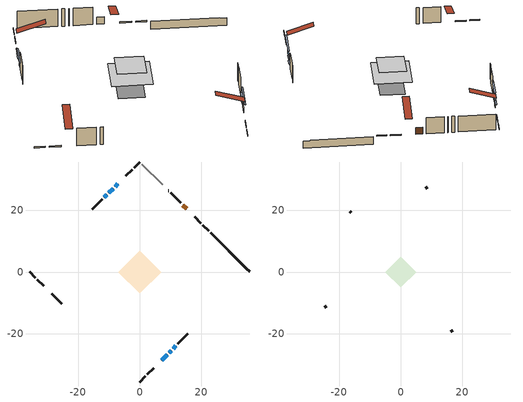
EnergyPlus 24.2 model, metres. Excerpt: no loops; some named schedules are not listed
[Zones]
conditioned space
 floor outside (Floor1 construction): -1.54,0 0,1.54 1.54,0 0,-1.54 z0.46
 floor adiabatic (AdiabaticFloorConstruction): -6.9,0 0,6.9 6.9,0 0,-6.9 z2.9
 floor foundation (Slab1 construction): -4.48,0 0,4.48 4.48,0 0,-4.48 z-1.85
 wall outside (RimJoist1 construction): 0,-35.66 1.8,-33.85 / -35.66,0 -33.85,-1.8 / 0,35.66 -1.8,33.85 / 22.29,13.37 20.48,15.17 z0.46:0.76
 wall outside (RimJoist2 construction): 2.46,-33.2 4.51,-31.15 / -33.2,-2.46 -31.15,-4.51 / -2.46,33.2 -4.51,31.15 / 19.83,15.83 17.78,17.88 z0.46:0.76
 wall outside (AdiabaticWallConstruction 1): 15.19,20.46 13.95,21.71 z0.46:2.49
 wall outside (AdiabaticWallConstruction): -7.09,28.56 -8.01,27.65 / -8.67,26.99 -10.01,25.64 z0.46:1.43; 7.09,-28.56 8.87,-26.78 z0.46:1.86; 9.53,-26.13 10.18,-25.48 z0.46:1.7; 10.83,-24.82 11.7,-23.96 z0.46:1.45; -10.67,24.99 -11.43,24.23 z0.46:0.87
 wall outside (Wall1 construction): 12.35,-23.3 15.59,-20.06 / -28.56,-7.09 -25.32,-10.34 / -12.08,23.57 -15.33,20.33 / 13.29,22.37 10.05,25.61 z0.46:5.34
 wall foundation (FoundationWall1 construction): 22.94,12.71,-1.85 22.94,12.71,0.46 34.39,1.27,0.46 34.39,1.27,0.22 35.66,0,0.22 35.66,0,-1.85
 wall othersidecoefficients (Wall2 construction): 9.39,26.27 9.28,26.37 z0.46:5.34
 wall adiabatic (Wall5 construction): 7.43,28.23 0.66,35 z0.46:5.34
 window (WindowConstruction): -7.09,28.56 -8.01,27.65 z0.46:1.43
 window (WindowConstruction 1): 7.09,-28.56 8.87,-26.78 z0.46:1.86
 window (WindowConstruction 2): -8.67,26.99 -10.01,25.64 z0.46:1.43
 window (WindowConstruction 3): 9.53,-26.13 10.18,-25.48 z0.46:1.7
 window (WindowConstruction 4): 10.83,-24.82 11.7,-23.96 z0.46:1.45
 window (WindowConstruction 5): -10.67,24.99 -11.43,24.23 z0.46:0.87
 door (Door): 15.19,20.47 13.95,21.71 z0.46:2.49
 ceiling adiabatic (AdiabaticFloorConstruction): 0,-6.9 6.9,0 0,6.9 -6.9,0 z2.9
attic - vented
 floor to conditioned space (Floor2 construction Reversed): -4.96,0 0,4.96 4.96,0 0,-4.96 z5.34
 wall outside (Wall4 construction): 16.25,-19.41 16.8,-18.86 / -24.66,-10.99 -24.12,-11.54 / -15.98,19.67 -16.53,19.13 / 8.63,27.03 8.08,27.57 z0.46:5.34
 roof outside (Roof1 construction): 6.44,-29.22,5.34 1.6,-24.39,7.62 0.33,-25.66,7.62 5.16,-30.49,5.34; -29.22,-6.44,5.34 -24.39,-1.6,7.62 -25.66,-0.33,7.62 -30.49,-5.16,5.34; -6.44,29.22,5.34 -1.6,24.39,7.62 -0.33,25.66,7.62 -5.16,30.49,5.34; 15.85,19.81,5.34 11.02,14.98,7.62 12.29,13.7,7.62 17.12,18.53,5.34
shading: -8.14,27.52 -6.97,28.69 -7.18,28.9 -8.35,27.73 z1.61; 10.6,-25.06 5.37,-30.29 5.58,-30.5 10.81,-25.27 z4.3; -10.14,25.52 -8.54,27.12 -8.75,27.33 -10.35,25.73 z1.61; 10.3,-25.35 9.4,-26.25 9.61,-26.47 10.51,-25.56 z1.88; 11.82,-23.83 10.71,-24.95 10.92,-25.16 12.03,-24.05 z1.63; -13.15,22.5 -8.94,26.71 -9.16,26.92 -13.36,22.72 z3.31
[Building]
Building 1: Terrain=Suburbs
[Site:Location]
Calgary Intl AP_AB: Latitude {deg}=51.11; Longitude {deg}=-114.02; Time Zone {hr}=-7; Elevation {m}=1084; Keep Site Location Information=Yes
[Site:GroundTemperature:Shallow]
0.326196, -1.55603, -1.70677, -0.813554, 2.7722, 6.34125, 9.43543, 11.3955, 11.562, 9.96783, 6.95256, 3.49299
[Site:WaterMainsTemperature]
Calculation Method=Schedule; Temperature Schedule=mains temperature schedule
[Material] Roughness=Rough; Thermal Absorptance=0.9
Name | Thickness {m} | Conductivity {W/m-K} | Density {kg/m3} | Specific Heat {J/kg-K} | Solar Absorptance | Visible Absorptance
asphalt or fiberglass shingles | 0.00635 | 0.162714 | 1121.4 | 1465.45 | 0.4 | 0.4
ceiling loosefill ins | 0.0846667 | 0.0480833 | 16.02 | 1046.75 | 0.7 | 0.7
ceiling stud and cavity | 0.1397 | 0.088943 | 65.682 | 1177.47 | 0.7 | 0.7
concrete 4.0 in. | 0.1016 | 1.803125 | 2242.8 | 837.4 | 0.7 | 0.7
concrete 8.0 in. | 0.2032 | 1.803125 | 2242.8 | 837.4 | 0.7 | 0.7
door material | 0.04445 | 0.053851 | 512.64 | 1214.23 | 0.7 | 0.7
exterior vertical ins | 0.00543075 | 0.029427 | 32.04 | 1214.23 | 0.7 | 0.7
floor covering | 0.0127 | 0.0433444 | 54.468 | 1339.84 | 0.6 | 0.6
floor rigid ins; rim joist rigid ins; wall rigid ins | 0.051816 | 0.029427 | 32.04 | 1214.23 | 0.7 | 0.7
floor rigid ins 1; wall rigid ins 2 | 0.512978 | 0.029427 | 32.04 | 1214.23 | 0.7 | 0.7
floor stud and cavity | 0.1397 | 0.0887249 | 92.3553 | 1139.71 | 0.7 | 0.7
floor stud and cavity 1 | 0.1397 | 1.75129 | 37.0049 | 1207.88 | 0.7 | 0.7
furniture material conditioned space 1 | 0.1524 | 0.115458 | 640.8 | 1214.23 | 0.6 | 0.6
gypsum board | 0.0127 | 0.160291 | 801 | 837.4 | 0.6 | 0.6
gypsum board 1 | 0.0127 | 0.160291 | 801 | 837.4 | 0.7 | 0.7
osb sheathing 0.5 in. | 0.0127 | 0.115458 | 512.64 | 1214.23 | 0.7 | 0.7
osb sheathing 0.5 in. 1 | 0.0127 | 0.115458 | 512.64 | 1214.23 | 0.4 | 0.4
osb sheathing 0.75 in. | 0.01905 | 0.115458 | 512.64 | 1214.23 | 0.7 | 0.7
osb sheathing 2.0 in. | 0.0508 | 0.115458 | 512.64 | 1214.23 | 0.7 | 0.7
rim joist stud and cavity | 0.0508 | 0.0744363 | 125.044 | 1163.47 | 0.6 | 0.6
rim joist stud and cavity 1 | 0.0508 | 0.0742447 | 125.044 | 1163.47 | 0.6 | 0.6
wall rigid ins 1 | 0.051816 | 0.029427 | 32.04 | 1214.23 | 0.4 | 0.4
wall stud and cavity | 0.1397 | 0.417588 | 139.0536 | 1170.24 | 0.7 | 0.7
wall stud and cavity 1 | 0.1397 | 0.102698 | 139.0536 | 1170.24 | 0.7 | 0.7
wall stud and cavity 2 | 0.0889 | 6.9971 | 50.32683 | 1063.81 | 0.6 | 0.6
wall stud and cavity 3 | 0.1397 | 0.280806 | 139.0536 | 1170.24 | 0.7 | 0.7
wall stud and cavity 4 | 0.0889 | 0.380278 | 52.3479 | 1209.89 | 0.7 | 0.7
wall stud and cavity 5 | 0.0889 | 0.391764 | 83.0341 | 1211.67 | 0.7 | 0.7
wood siding | 0.0254 | 0.102417 | 544.68 | 1172.36 | 0.4 | 0.4
wood siding 1 | 0.00254 | 0.102417 | 544.68 | 1172.36 | 0.4 | 0.4
wood siding 2; wood siding 3; wood siding 4 | 0.0254 | 0.102417 | 544.68 | 1172.36 | 0.7 | 0.7
[WindowMaterial:SimpleGlazingSystem]
Name | U-Factor {W/m2-K} | Solar Heat Gain Coefficient
WindowMaterial | 2.06509 | 0.52
WindowMaterial 1 | 1.85046 | 0.65
WindowMaterial 2 | 2.01796 | 0.55
WindowMaterial 3 | 2.07758 | 0.51
WindowMaterial 4 | 2.07133 | 0.51
WindowMaterial 5 | 2.24678 | 0.39
[Construction]
AdiabaticFloorConstruction: floor stud and cavity 1, floor rigid ins 1, osb sheathing 0.75 in., floor covering
AdiabaticWallConstruction: wood siding 3, wall rigid ins 2, wall stud and cavity 4, gypsum board
AdiabaticWallConstruction 1: wood siding 4, wall rigid ins 2, wall stud and cavity 4, gypsum board
Door: door material
Floor1 construction: floor stud and cavity, floor rigid ins, osb sheathing 0.75 in., floor covering
Floor2 construction Reversed: gypsum board, ceiling stud and cavity, ceiling loosefill ins
FoundationWall1 construction: concrete 8.0 in., gypsum board 1
furniture construction conditioned space 1: furniture material conditioned space 1
PartitionWallConstruction: gypsum board, wall stud and cavity 5, gypsum board
RimJoist1 construction: wood siding 2, rim joist rigid ins, osb sheathing 2.0 in., rim joist stud and cavity
RimJoist2 construction: wood siding 2, rim joist rigid ins, osb sheathing 2.0 in., rim joist stud and cavity 1
Roof1 construction: asphalt or fiberglass shingles
Slab1 construction: concrete 4.0 in.
Wall1 construction: wood siding, wall rigid ins, osb sheathing 0.5 in., wall stud and cavity, gypsum board
Wall2 construction: osb sheathing 0.5 in. 1, wall stud and cavity 1, gypsum board
Wall4 construction: wood siding 1, wall stud and cavity 2
Wall5 construction: wall rigid ins 1, osb sheathing 0.5 in., wall stud and cavity 3, gypsum board
WindowConstruction: WindowMaterial
WindowConstruction 1: WindowMaterial 1
WindowConstruction 2: WindowMaterial 2
WindowConstruction 3: WindowMaterial 3
WindowConstruction 4: WindowMaterial 4
WindowConstruction 5: WindowMaterial 5
[Zone] Multiplier=1; Part of Total Floor Area=Yes
Name | Volume {m3}
attic - vented | 18.2107
conditioned space | 344.5
[Space]
Name | Zone | Volume {m3}
attic - vented 1 | attic - vented | 18.2107
conditioned space 1 | conditioned space | 344.5
[ZoneInfiltration:EffectiveLeakageArea]
infil attic - vented 1: Zone or Space=attic - vented 1; Schedule=Always On Discrete; Effective Air Leakage Area {cm2}=1688.23; Stack Coefficient=0.000497548; Wind Coefficient=1.50708e-05
[ZoneMixing]
whole house fan mix: Zone or Space=attic - vented; Schedule=Always On Continuous; Design Flow Rate Calculation Method=Flow/Zone; Design Flow Rate {m3/s}=0; Source Zone or Space=conditioned space
[SurfaceProperty:ExposedFoundationPerimeter]
Slab1: Exposed Perimeter Calculation Method=TotalExposedPerimeter; Total Exposed Perimeter {m}=17.98
[SurfaceProperty:OtherSideCoefficients]
other non-freezing space: Combined Convective/Radiative Film Coefficient {W/m2-K}=8.35; Constant Temperature Coefficient=1; External Dry-Bulb Temperature Coefficient=0; Ground Temperature Coefficient=0; Wind Speed Coefficient=0; Zone Air Temperature Coefficient=0; Constant Temperature Schedule=other non-freezing space; Previous Other Side Temperature Coefficient=0
[InternalMass] Zone or ZoneList=conditioned space; Space or SpaceList=conditioned space 1
Name | Construction | Surface Area {m2}
furniture mass conditioned space 1 | furniture construction conditioned space 1 | 55.988
partition wall mass | PartitionWallConstruction | 139.97
[Lights]
interior lighting: Zone or ZoneList or Space or SpaceList=conditioned space 1; Schedule=interior lighting schedule; Design Level Calculation Method=LightingLevel; Lighting Level {W}=343.2; Return Air Fraction=0; Fraction Radiant=0.6; Fraction Visible=0.2; Fraction Replaceable=1
[People]
occupants: Zone or ZoneList or Space or SpaceList=conditioned space 1; Number of People Schedule=occupants schedule; Number of People Calculation Method=People; Number of People=3; Fraction Radiant=0.314171; Sensible Heat Fraction=0.56303; Activity Level Schedule=occupants activity schedule; Carbon Dioxide Generation Rate {m3/s-W}=0; Enable ASHRAE 55 Comfort Warnings=No; Mean Radiant Temperature Calculation Type=EnclosureAveraged
[ElectricEquipment] Zone or ZoneList or Space or SpaceList=conditioned space 1; Design Level Calculation Method=EquipmentLevel
Name | Schedule | Design Level {W} | Fraction Latent | Fraction Radiant | Fraction Lost
clothes dryer | clothes dryer schedule | 140.772 | 0.015 | 0.081 | 0.85
clothes washer | clothes washer schedule | 32.1985 | 0.03 | 0.162 | 0.7
cooking range | cooking range schedule | 208.969 | 0.08 | 0.432 | 0.2
dishwasher | dishwasher schedule | 66.8632 | 0.3 | 0.18 | 0.4
fridge | fridge schedule | 72.9452 | 0 | 0.6 | 0
mech vent bath fan 0 | mech vent bath fan 0 schedule | 50.2 | 0 | 0 | 1
mech vent house fan | mech vent house fan schedule | 0 | 0 | 0 | 1
mech vent house fan cfis | mech vent house fan cfis schedule | 0 | 0 | 0 | 0
misc plug loads | misc plug loads schedule | 494.7 | 0.045 | 0.513 | 0.1
whole house fan | Always On Discrete | 0 | 0 | 0 | 1
[OtherEquipment] Zone or ZoneList or Space or SpaceList=conditioned space 1; Design Level Calculation Method=EquipmentLevel
Name | Fuel Type | Schedule | Design Level {W} | Fraction Latent | Fraction Radiant | Fraction Lost
clothes dryer 1 | Electricity | clothes dryer schedule | 0 | 0.015 | 0.081 | 0.85
cooking range 1 | Electricity | cooking range schedule | 0 | 0.08 | 0.432 | 0.2
general water use latent | None | general water use schedule | 59.3978 | 1 | 0 | 0
general water use sensible | None | general water use schedule | -58.539 | 0 | 0.6 | 0
mech vent house fan latent load | None | Always On Discrete | 0 | 1 | 0 | 0
mech vent house fan sensible load | None | Always On Discrete | 0 | 0 | 0 | 0
water heater energy adjustment1 | NaturalGas | Always On Discrete | 0.01 | 0 | 0 | 1
[ZoneInfiltration:DesignFlowRate] Zone or ZoneList or Space or SpaceList=conditioned space 1; Schedule=Always On Discrete; Design Flow Rate Calculation Method=Flow/Zone; Design Flow Rate {m3/s}=0
infil flow; natural vent flow; whole house fan flow
[Foundation:Kiva]
Foundation Kiva 1: Initial Indoor Air Temperature {C}=18; Wall Height Above Grade {m}=0.459974; Wall Depth Below Slab {m}=0.2032; Custom Block Material Name 1=exterior vertical ins; Custom Block Depth 1 {m}=2.30999; Custom Block X Position 1 {m}=0.2159; Custom Block Z Position 1 {m}=0
[Foundation:Kiva:Settings]
Soil Conductivity {W/m-K}=0.849921; Soil Density {kg/m3}=1842.3; Soil Specific Heat {J/kg-K}=418.7; Ground Solar Absorptivity=0.9; Ground Thermal Absorptivity=0.9; Ground Surface Roughness {m}=0.03; Far-Field Width {m}=40; Deep-Ground Boundary Condition=ZeroFlux; Deep-Ground Depth {m}=40; Minimum Cell Dimension {m}=0.2; Maximum Cell Growth Coefficient=3; Simulation Timestep=Timestep
[Exterior:Lights]
exterior lighting: Schedule=exterior lighting schedule; Design Level {W}=75.6
[Schedule:Constant]
Name | Hourly Value
Always On Continuous; mech vent house fan schedule; mech vent house fan cfis schedule; Always On Discrete | 1
other non-freezing space; fridge schedule | 0
occupants activity schedule | 117.228
[Schedule:Day:Interval]
interior lighting schedule day: No, 01:00, 0.108182, 04:00, 0.0901515, 05:00, 0.0991667, 06:00, 0.162273, 07:00, 0.270455, 08:00, 0.342576, 10:00, 0.369621, 11:00, 0.351591, 12:00, 0.333561, 13:00, 0.324545, 14:00, 0.31553, 15:00, 0.333561, 16:00, 0.369621, 17:00, 0.450758, 18:00, 0.585985, 19:00, 0.775303, 20:00, 0.955606, 21:00, 0.991667, 22:00, 0.712197, 23:00, 0.360606, 24:00, 0.162273
interior lighting schedule default day: No, 24:00, 0
[Schedule:Week:Daily]
interior lighting schedule Week Rule - Jan1-Jan27: interior lighting schedule day, interior lighting schedule day, interior lighting schedule day, interior lighting schedule day, interior lighting schedule day, interior lighting schedule day, interior lighting schedule day, interior lighting schedule default day, interior lighting schedule default day, interior lighting schedule default day, interior lighting schedule default day, interior lighting schedule default day
interior lighting schedule Week Rule - Jan28-Feb3: interior lighting schedule day, interior lighting schedule day, interior lighting schedule day, interior lighting schedule day, interior lighting schedule day 1, interior lighting schedule day 1, interior lighting schedule day 1, interior lighting schedule default day, interior lighting schedule default day, interior lighting schedule default day, interior lighting schedule default day, interior lighting schedule default day
interior lighting schedule Week Rule - Feb4-Feb24: interior lighting schedule day 1, interior lighting schedule day 1, interior lighting schedule day 1, interior lighting schedule day 1, interior lighting schedule day 1, interior lighting schedule day 1, interior lighting schedule day 1, interior lighting schedule default day, interior lighting schedule default day, interior lighting schedule default day, interior lighting schedule default day, interior lighting schedule default day
interior lighting schedule Week Rule - Feb25-Mar3: interior lighting schedule day 1, interior lighting schedule day 1, interior lighting schedule day 1, interior lighting schedule day 1, interior lighting schedule day 2, interior lighting schedule day 2, interior lighting schedule day 2, interior lighting schedule default day, interior lighting schedule default day, interior lighting schedule default day, interior lighting schedule default day, interior lighting schedule default day
interior lighting schedule Week Rule - Mar4-Mar31: interior lighting schedule day 2, interior lighting schedule day 2, interior lighting schedule day 2, interior lighting schedule day 2, interior lighting schedule day 2, interior lighting schedule day 2, interior lighting schedule day 2, interior lighting schedule default day, interior lighting schedule default day, interior lighting schedule default day, interior lighting schedule default day, interior lighting schedule default day
interior lighting schedule Week Rule - Apr1-Apr28: interior lighting schedule day 3, interior lighting schedule day 3, interior lighting schedule day 3, interior lighting schedule day 3, interior lighting schedule day 3, interior lighting schedule day 3, interior lighting schedule day 3, interior lighting schedule default day, interior lighting schedule default day, interior lighting schedule default day, interior lighting schedule default day, interior lighting schedule default day
interior lighting schedule Week Rule - Apr29-May5: interior lighting schedule day 3, interior lighting schedule day 3, interior lighting schedule day 4, interior lighting schedule day 4, interior lighting schedule day 4, interior lighting schedule day 4, interior lighting schedule day 4, interior lighting schedule default day, interior lighting schedule default day, interior lighting schedule default day, interior lighting schedule default day, interior lighting schedule default day
interior lighting schedule Week Rule - May6-May26: interior lighting schedule day 4, interior lighting schedule day 4, interior lighting schedule day 4, interior lighting schedule day 4, interior lighting schedule day 4, interior lighting schedule day 4, interior lighting schedule day 4, interior lighting schedule default day, interior lighting schedule default day, interior lighting schedule default day, interior lighting schedule default day, interior lighting schedule default day
interior lighting schedule Week Rule - May27-Jun2: interior lighting schedule day 4, interior lighting schedule day 4, interior lighting schedule day 4, interior lighting schedule day 4, interior lighting schedule day 4, interior lighting schedule day 5, interior lighting schedule day 5, interior lighting schedule default day, interior lighting schedule default day, interior lighting schedule default day, interior lighting schedule default day, interior lighting schedule default day
interior lighting schedule Week Rule - Jun3-Jun30: interior lighting schedule day 5, interior lighting schedule day 5, interior lighting schedule day 5, interior lighting schedule day 5, interior lighting schedule day 5, interior lighting schedule day 5, interior lighting schedule day 5, interior lighting schedule default day, interior lighting schedule default day, interior lighting schedule default day, interior lighting schedule default day, interior lighting schedule default day
interior lighting schedule Week Rule - Jul1-Jul28: interior lighting schedule day 6, interior lighting schedule day 6, interior lighting schedule day 6, interior lighting schedule day 6, interior lighting schedule day 6, interior lighting schedule day 6, interior lighting schedule day 6, interior lighting schedule default day, interior lighting schedule default day, interior lighting schedule default day, interior lighting schedule default day, interior lighting schedule default day
interior lighting schedule Week Rule - Jul29-Aug4: interior lighting schedule day 6, interior lighting schedule day 6, interior lighting schedule day 6, interior lighting schedule day 7, interior lighting schedule day 7, interior lighting schedule day 7, interior lighting schedule day 7, interior lighting schedule default day, interior lighting schedule default day, interior lighting schedule default day, interior lighting schedule default day, interior lighting schedule default day
interior lighting schedule Week Rule - Aug5-Aug25: interior lighting schedule day 7, interior lighting schedule day 7, interior lighting schedule day 7, interior lighting schedule day 7, interior lighting schedule day 7, interior lighting schedule day 7, interior lighting schedule day 7, interior lighting schedule default day, interior lighting schedule default day, interior lighting schedule default day, interior lighting schedule default day, interior lighting schedule default day
interior lighting schedule Week Rule - Aug26-Sep1: interior lighting schedule day 7, interior lighting schedule day 7, interior lighting schedule day 7, interior lighting schedule day 7, interior lighting schedule day 7, interior lighting schedule day 7, interior lighting schedule day 8, interior lighting schedule default day, interior lighting schedule default day, interior lighting schedule default day, interior lighting schedule default day, interior lighting schedule default day
interior lighting schedule Week Rule - Sep2-Sep29: interior lighting schedule day 8, interior lighting schedule day 8, interior lighting schedule day 8, interior lighting schedule day 8, interior lighting schedule day 8, interior lighting schedule day 8, interior lighting schedule day 8, interior lighting schedule default day, interior lighting schedule default day, interior lighting schedule default day, interior lighting schedule default day, interior lighting schedule default day
interior lighting schedule Week Rule - Sep30-Oct6: interior lighting schedule day 8, interior lighting schedule day 9, interior lighting schedule day 9, interior lighting schedule day 9, interior lighting schedule day 9, interior lighting schedule day 9, interior lighting schedule day 9, interior lighting schedule default day, interior lighting schedule default day, interior lighting schedule default day, interior lighting schedule default day, interior lighting schedule default day
interior lighting schedule Week Rule - Oct7-Oct27: interior lighting schedule day 9, interior lighting schedule day 9, interior lighting schedule day 9, interior lighting schedule day 9, interior lighting schedule day 9, interior lighting schedule day 9, interior lighting schedule day 9, interior lighting schedule default day, interior lighting schedule default day, interior lighting schedule default day, interior lighting schedule default day, interior lighting schedule default day
interior lighting schedule Week Rule - Oct28-Nov3: interior lighting schedule day 9, interior lighting schedule day 9, interior lighting schedule day 9, interior lighting schedule day 9, interior lighting schedule day 10, interior lighting schedule day 10, interior lighting schedule day 10, interior lighting schedule default day, interior lighting schedule default day, interior lighting schedule default day, interior lighting schedule default day, interior lighting schedule default day
interior lighting schedule Week Rule - Nov4-Nov24: interior lighting schedule day 10, interior lighting schedule day 10, interior lighting schedule day 10, interior lighting schedule day 10, interior lighting schedule day 10, interior lighting schedule day 10, interior lighting schedule day 10, interior lighting schedule default day, interior lighting schedule default day, interior lighting schedule default day, interior lighting schedule default day, interior lighting schedule default day
interior lighting schedule Week Rule - Nov25-Dec1: interior lighting schedule day 10, interior lighting schedule day 10, interior lighting schedule day 10, interior lighting schedule day 10, interior lighting schedule day 10, interior lighting schedule day 10, interior lighting schedule day 11, interior lighting schedule default day, interior lighting schedule default day, interior lighting schedule default day, interior lighting schedule default day, interior lighting schedule default day
interior lighting schedule Week Rule - Dec2-Dec31: interior lighting schedule day 11, interior lighting schedule day 11, interior lighting schedule day 11, interior lighting schedule day 11, interior lighting schedule day 11, interior lighting schedule day 11, interior lighting schedule day 11, interior lighting schedule default day, interior lighting schedule default day, interior lighting schedule default day, interior lighting schedule default day, interior lighting schedule default day
occupants schedule Week Rule - Jan1-Dec31: occupants schedule day, occupants schedule day, occupants schedule day, occupants schedule day, occupants schedule day, occupants schedule day, occupants schedule day, occupants schedule default day, occupants schedule default day, occupants schedule default day, occupants schedule default day, occupants schedule default day
clothes dryer schedule Week Rule - Jan1-Dec31: clothes dryer schedule day, clothes dryer schedule day, clothes dryer schedule day, clothes dryer schedule day, clothes dryer schedule day, clothes dryer schedule day, clothes dryer schedule day, clothes dryer schedule default day, clothes dryer schedule default day, clothes dryer schedule default day, clothes dryer schedule default day, clothes dryer schedule default day
clothes washer schedule Week Rule - Jan1-Dec31: clothes washer schedule day, clothes washer schedule day, clothes washer schedule day, clothes washer schedule day, clothes washer schedule day, clothes washer schedule day, clothes washer schedule day, clothes washer schedule default day, clothes washer schedule default day, clothes washer schedule default day, clothes washer schedule default day, clothes washer schedule default day
cooking range schedule Week Rule - Jan1-Dec31: cooking range schedule day, cooking range schedule day, cooking range schedule day, cooking range schedule day, cooking range schedule day, cooking range schedule day, cooking range schedule day, cooking range schedule default day, cooking range schedule default day, cooking range schedule default day, cooking range schedule default day, cooking range schedule default day
dishwasher schedule Week Rule - Jan1-Dec31: dishwasher schedule day, dishwasher schedule day, dishwasher schedule day, dishwasher schedule day, dishwasher schedule day, dishwasher schedule day, dishwasher schedule day, dishwasher schedule default day, dishwasher schedule default day, dishwasher schedule default day, dishwasher schedule default day, dishwasher schedule default day
mech vent bath fan 0 schedule Week Rule - Jan1-Dec31: mech vent bath fan 0 schedule day, mech vent bath fan 0 schedule day, mech vent bath fan 0 schedule day, mech vent bath fan 0 schedule day, mech vent bath fan 0 schedule day, mech vent bath fan 0 schedule day, mech vent bath fan 0 schedule day, mech vent bath fan 0 schedule default day, mech vent bath fan 0 schedule default day, mech vent bath fan 0 schedule default day, mech vent bath fan 0 schedule default day, mech vent bath fan 0 schedule default day
misc plug loads schedule Week Rule - Jan1-Dec31: misc plug loads schedule day, misc plug loads schedule day, misc plug loads schedule day, misc plug loads schedule day, misc plug loads schedule day, misc plug loads schedule day, misc plug loads schedule day, misc plug loads schedule default day, misc plug loads schedule default day, misc plug loads schedule default day, misc plug loads schedule default day, misc plug loads schedule default day
general water use schedule Week Rule - Jan1-Dec31: general water use schedule day, general water use schedule day, general water use schedule day, general water use schedule day, general water use schedule day, general water use schedule day, general water use schedule day, general water use schedule default day, general water use schedule default day, general water use schedule default day, general water use schedule default day, general water use schedule default day
exterior lighting schedule Week Rule - Jan1-Jan27: exterior lighting schedule day, exterior lighting schedule day, exterior lighting schedule day, exterior lighting schedule day, exterior lighting schedule day, exterior lighting schedule day, exterior lighting schedule day, exterior lighting schedule default day, exterior lighting schedule default day, exterior lighting schedule default day, exterior lighting schedule default day, exterior lighting schedule default day
exterior lighting schedule Week Rule - Jan28-Feb3: exterior lighting schedule day, exterior lighting schedule day, exterior lighting schedule day, exterior lighting schedule day, exterior lighting schedule day 1, exterior lighting schedule day 1, exterior lighting schedule day 1, exterior lighting schedule default day, exterior lighting schedule default day, exterior lighting schedule default day, exterior lighting schedule default day, exterior lighting schedule default day
exterior lighting schedule Week Rule - Feb4-Feb24: exterior lighting schedule day 1, exterior lighting schedule day 1, exterior lighting schedule day 1, exterior lighting schedule day 1, exterior lighting schedule day 1, exterior lighting schedule day 1, exterior lighting schedule day 1, exterior lighting schedule default day, exterior lighting schedule default day, exterior lighting schedule default day, exterior lighting schedule default day, exterior lighting schedule default day
exterior lighting schedule Week Rule - Feb25-Mar3: exterior lighting schedule day 1, exterior lighting schedule day 1, exterior lighting schedule day 1, exterior lighting schedule day 1, exterior lighting schedule day 2, exterior lighting schedule day 2, exterior lighting schedule day 2, exterior lighting schedule default day, exterior lighting schedule default day, exterior lighting schedule default day, exterior lighting schedule default day, exterior lighting schedule default day
exterior lighting schedule Week Rule - Mar4-Mar31: exterior lighting schedule day 2, exterior lighting schedule day 2, exterior lighting schedule day 2, exterior lighting schedule day 2, exterior lighting schedule day 2, exterior lighting schedule day 2, exterior lighting schedule day 2, exterior lighting schedule default day, exterior lighting schedule default day, exterior lighting schedule default day, exterior lighting schedule default day, exterior lighting schedule default day
exterior lighting schedule Week Rule - Apr1-Apr28: exterior lighting schedule day 3, exterior lighting schedule day 3, exterior lighting schedule day 3, exterior lighting schedule day 3, exterior lighting schedule day 3, exterior lighting schedule day 3, exterior lighting schedule day 3, exterior lighting schedule default day, exterior lighting schedule default day, exterior lighting schedule default day, exterior lighting schedule default day, exterior lighting schedule default day
exterior lighting schedule Week Rule - Apr29-May5: exterior lighting schedule day 3, exterior lighting schedule day 3, exterior lighting schedule day 4, exterior lighting schedule day 4, exterior lighting schedule day 4, exterior lighting schedule day 4, exterior lighting schedule day 4, exterior lighting schedule default day, exterior lighting schedule default day, exterior lighting schedule default day, exterior lighting schedule default day, exterior lighting schedule default day
exterior lighting schedule Week Rule - May6-May26: exterior lighting schedule day 4, exterior lighting schedule day 4, exterior lighting schedule day 4, exterior lighting schedule day 4, exterior lighting schedule day 4, exterior lighting schedule day 4, exterior lighting schedule day 4, exterior lighting schedule default day, exterior lighting schedule default day, exterior lighting schedule default day, exterior lighting schedule default day, exterior lighting schedule default day
exterior lighting schedule Week Rule - May27-Jun2: exterior lighting schedule day 4, exterior lighting schedule day 4, exterior lighting schedule day 4, exterior lighting schedule day 4, exterior lighting schedule day 4, exterior lighting schedule day 5, exterior lighting schedule day 5, exterior lighting schedule default day, exterior lighting schedule default day, exterior lighting schedule default day, exterior lighting schedule default day, exterior lighting schedule default day
exterior lighting schedule Week Rule - Jun3-Jun30: exterior lighting schedule day 5, exterior lighting schedule day 5, exterior lighting schedule day 5, exterior lighting schedule day 5, exterior lighting schedule day 5, exterior lighting schedule day 5, exterior lighting schedule day 5, exterior lighting schedule default day, exterior lighting schedule default day, exterior lighting schedule default day, exterior lighting schedule default day, exterior lighting schedule default day
exterior lighting schedule Week Rule - Jul1-Jul28: exterior lighting schedule day 6, exterior lighting schedule day 6, exterior lighting schedule day 6, exterior lighting schedule day 6, exterior lighting schedule day 6, exterior lighting schedule day 6, exterior lighting schedule day 6, exterior lighting schedule default day, exterior lighting schedule default day, exterior lighting schedule default day, exterior lighting schedule default day, exterior lighting schedule default day
exterior lighting schedule Week Rule - Jul29-Aug4: exterior lighting schedule day 6, exterior lighting schedule day 6, exterior lighting schedule day 6, exterior lighting schedule day 7, exterior lighting schedule day 7, exterior lighting schedule day 7, exterior lighting schedule day 7, exterior lighting schedule default day, exterior lighting schedule default day, exterior lighting schedule default day, exterior lighting schedule default day, exterior lighting schedule default day
exterior lighting schedule Week Rule - Aug5-Aug25: exterior lighting schedule day 7, exterior lighting schedule day 7, exterior lighting schedule day 7, exterior lighting schedule day 7, exterior lighting schedule day 7, exterior lighting schedule day 7, exterior lighting schedule day 7, exterior lighting schedule default day, exterior lighting schedule default day, exterior lighting schedule default day, exterior lighting schedule default day, exterior lighting schedule default day
exterior lighting schedule Week Rule - Aug26-Sep1: exterior lighting schedule day 7, exterior lighting schedule day 7, exterior lighting schedule day 7, exterior lighting schedule day 7, exterior lighting schedule day 7, exterior lighting schedule day 7, exterior lighting schedule day 8, exterior lighting schedule default day, exterior lighting schedule default day, exterior lighting schedule default day, exterior lighting schedule default day, exterior lighting schedule default day
exterior lighting schedule Week Rule - Sep2-Sep29: exterior lighting schedule day 8, exterior lighting schedule day 8, exterior lighting schedule day 8, exterior lighting schedule day 8, exterior lighting schedule day 8, exterior lighting schedule day 8, exterior lighting schedule day 8, exterior lighting schedule default day, exterior lighting schedule default day, exterior lighting schedule default day, exterior lighting schedule default day, exterior lighting schedule default day
exterior lighting schedule Week Rule - Sep30-Oct6: exterior lighting schedule day 8, exterior lighting schedule day 9, exterior lighting schedule day 9, exterior lighting schedule day 9, exterior lighting schedule day 9, exterior lighting schedule day 9, exterior lighting schedule day 9, exterior lighting schedule default day, exterior lighting schedule default day, exterior lighting schedule default day, exterior lighting schedule default day, exterior lighting schedule default day
exterior lighting schedule Week Rule - Oct7-Oct27: exterior lighting schedule day 9, exterior lighting schedule day 9, exterior lighting schedule day 9, exterior lighting schedule day 9, exterior lighting schedule day 9, exterior lighting schedule day 9, exterior lighting schedule day 9, exterior lighting schedule default day, exterior lighting schedule default day, exterior lighting schedule default day, exterior lighting schedule default day, exterior lighting schedule default day
exterior lighting schedule Week Rule - Oct28-Nov3: exterior lighting schedule day 9, exterior lighting schedule day 9, exterior lighting schedule day 9, exterior lighting schedule day 9, exterior lighting schedule day 10, exterior lighting schedule day 10, exterior lighting schedule day 10, exterior lighting schedule default day, exterior lighting schedule default day, exterior lighting schedule default day, exterior lighting schedule default day, exterior lighting schedule default day
exterior lighting schedule Week Rule - Nov4-Nov24: exterior lighting schedule day 10, exterior lighting schedule day 10, exterior lighting schedule day 10, exterior lighting schedule day 10, exterior lighting schedule day 10, exterior lighting schedule day 10, exterior lighting schedule day 10, exterior lighting schedule default day, exterior lighting schedule default day, exterior lighting schedule default day, exterior lighting schedule default day, exterior lighting schedule default day
exterior lighting schedule Week Rule - Nov25-Dec1: exterior lighting schedule day 10, exterior lighting schedule day 10, exterior lighting schedule day 10, exterior lighting schedule day 10, exterior lighting schedule day 10, exterior lighting schedule day 10, exterior lighting schedule day 11, exterior lighting schedule default day, exterior lighting schedule default day, exterior lighting schedule default day, exterior lighting schedule default day, exterior lighting schedule default day
exterior lighting schedule Week Rule - Dec2-Dec31: exterior lighting schedule day 11, exterior lighting schedule day 11, exterior lighting schedule day 11, exterior lighting schedule day 11, exterior lighting schedule day 11, exterior lighting schedule day 11, exterior lighting schedule day 11, exterior lighting schedule default day, exterior lighting schedule default day, exterior lighting schedule default day, exterior lighting schedule default day, exterior lighting schedule default day
[Schedule:Year]
interior lighting schedule: interior lighting schedule Week Rule - Jan1-Jan27, 1, 1, 1, 27, interior lighting schedule Week Rule - Jan28-Feb3, 1, 28, 2, 3, interior lighting schedule Week Rule - Feb4-Feb24, 2, 4, 2, 24, interior lighting schedule Week Rule - Feb25-Mar3, 2, 25, 3, 3, interior lighting schedule Week Rule - Mar4-Mar31, 3, 4, 3, 31, interior lighting schedule Week Rule - Apr1-Apr28, 4, 1, 4, 28, interior lighting schedule Week Rule - Apr29-May5, 4, 29, 5, 5, interior lighting schedule Week Rule - May6-May26, 5, 6, 5, 26, interior lighting schedule Week Rule - May27-Jun2, 5, 27, 6, 2, interior lighting schedule Week Rule - Jun3-Jun30, 6, 3, 6, 30, interior lighting schedule Week Rule - Jul1-Jul28, 7, 1, 7, 28, interior lighting schedule Week Rule - Jul29-Aug4, 7, 29, 8, 4, interior lighting schedule Week Rule - Aug5-Aug25, 8, 5, 8, 25, interior lighting schedule Week Rule - Aug26-Sep1, 8, 26, 9, 1, interior lighting schedule Week Rule - Sep2-Sep29, 9, 2, 9, 29, interior lighting schedule Week Rule - Sep30-Oct6, 9, 30, 10, 6, interior lighting schedule Week Rule - Oct7-Oct27, 10, 7, 10, 27, interior lighting schedule Week Rule - Oct28-Nov3, 10, 28, 11, 3, interior lighting schedule Week Rule - Nov4-Nov24, 11, 4, 11, 24, interior lighting schedule Week Rule - Nov25-Dec1, 11, 25, 12, 1, interior lighting schedule Week Rule - Dec2-Dec31, 12, 2, 12, 31
occupants schedule: occupants schedule Week Rule - Jan1-Dec31, 1, 1, 12, 31
clothes dryer schedule: clothes dryer schedule Week Rule - Jan1-Dec31, 1, 1, 12, 31
clothes washer schedule: clothes washer schedule Week Rule - Jan1-Dec31, 1, 1, 12, 31
cooking range schedule: cooking range schedule Week Rule - Jan1-Dec31, 1, 1, 12, 31
dishwasher schedule: dishwasher schedule Week Rule - Jan1-Dec31, 1, 1, 12, 31
mech vent bath fan 0 schedule: mech vent bath fan 0 schedule Week Rule - Jan1-Dec31, 1, 1, 12, 31
misc plug loads schedule: misc plug loads schedule Week Rule - Jan1-Dec31, 1, 1, 12, 31
general water use schedule: general water use schedule Week Rule - Jan1-Dec31, 1, 1, 12, 31
exterior lighting schedule: exterior lighting schedule Week Rule - Jan1-Jan27, 1, 1, 1, 27, exterior lighting schedule Week Rule - Jan28-Feb3, 1, 28, 2, 3, exterior lighting schedule Week Rule - Feb4-Feb24, 2, 4, 2, 24, exterior lighting schedule Week Rule - Feb25-Mar3, 2, 25, 3, 3, exterior lighting schedule Week Rule - Mar4-Mar31, 3, 4, 3, 31, exterior lighting schedule Week Rule - Apr1-Apr28, 4, 1, 4, 28, exterior lighting schedule Week Rule - Apr29-May5, 4, 29, 5, 5, exterior lighting schedule Week Rule - May6-May26, 5, 6, 5, 26, exterior lighting schedule Week Rule - May27-Jun2, 5, 27, 6, 2, exterior lighting schedule Week Rule - Jun3-Jun30, 6, 3, 6, 30, exterior lighting schedule Week Rule - Jul1-Jul28, 7, 1, 7, 28, exterior lighting schedule Week Rule - Jul29-Aug4, 7, 29, 8, 4, exterior lighting schedule Week Rule - Aug5-Aug25, 8, 5, 8, 25, exterior lighting schedule Week Rule - Aug26-Sep1, 8, 26, 9, 1, exterior lighting schedule Week Rule - Sep2-Sep29, 9, 2, 9, 29, exterior lighting schedule Week Rule - Sep30-Oct6, 9, 30, 10, 6, exterior lighting schedule Week Rule - Oct7-Oct27, 10, 7, 10, 27, exterior lighting schedule Week Rule - Oct28-Nov3, 10, 28, 11, 3, exterior lighting schedule Week Rule - Nov4-Nov24, 11, 4, 11, 24, exterior lighting schedule Week Rule - Nov25-Dec1, 11, 25, 12, 1, exterior lighting schedule Week Rule - Dec2-Dec31, 12, 2, 12, 31
[Schedule:Compact]
mains temperature schedule: Through: 01/01, For: AllDays, Until: 24:00, 5.30611, Through: 01/02, For: AllDays, Until: 24:00, 5.24556, Through: 01/03, For: AllDays, Until: 24:00, 5.18611, Through: 01/04, For: AllDays, Until: 24:00, 5.12778, Through: 01/05, For: AllDays, Until: 24:00, 5.07, Through: 01/06, For: AllDays, Until: 24:00, 5.01278, Through: 01/07, For: AllDays, Until: 24:00, 4.95722, Through: 01/08, For: AllDays, Until: 24:00, 4.90222, Through: 01/09, For: AllDays, Until: 24:00, 4.84778, Through: 01/10, For: AllDays, Until: 24:00, 4.795, Through: 01/11, For: AllDays, Until: 24:00, 4.74278, Through: 01/12, For: AllDays, Until: 24:00, 4.69167, Through: 01/13, For: AllDays, Until: 24:00, 4.64111, Through: 01/14, For: AllDays, Until: 24:00, 4.59222, Through: 01/15, For: AllDays, Until: 24:00, 4.54389, Through: 01/16, For: AllDays, Until: 24:00, 4.49722, Through: 01/17, For: AllDays, Until: 24:00, 4.45111, Through: 01/18, For: AllDays, Until: 24:00, 4.40611, Through: 01/19, For: AllDays, Until: 24:00, 4.36222, Through: 01/20, For: AllDays, Until: 24:00, 4.32, Through: 01/21, For: AllDays, Until: 24:00, 4.27833, Through: 01/22, For: AllDays, Until: 24:00, 4.23778, Through: 01/23, For: AllDays, Until: 24:00, 4.19833, Through: 01/24, For: AllDays, Until: 24:00, 4.16056, Through: 01/25, For: AllDays, Until: 24:00, 4.12333, Through: 01/26, For: AllDays, Until: 24:00, 4.08778, Through: 01/27, For: AllDays, Until: 24:00, 4.05278, Through: 01/28, For: AllDays, Until: 24:00, 4.01944, Through: 01/29, For: AllDays, Until: 24:00, 3.98722, Through: 01/30, For: AllDays, Until: 24:00, 3.95611, Through: 01/31, For: AllDays, Until: 24:00, 3.92667, Through: 02/01, For: AllDays, Until: 24:00, 3.89778, Through: 02/02, For: AllDays, Until: 24:00, 3.87056, Through: 02/03, For: AllDays, Until: 24:00, 3.84444, Through: 02/04, For: AllDays, Until: 24:00, 3.82, Through: 02/05, For: AllDays, Until: 24:00, 3.79611, Through: 02/06, For: AllDays, Until: 24:00, 3.77389, Through: 02/07, For: AllDays, Until: 24:00, 3.75333, Through: 02/08, For: AllDays, Until: 24:00, 3.73333, Through: 02/09, For: AllDays, Until: 24:00, 3.715, Through: 02/10, For: AllDays, Until: 24:00, 3.69778, Through: 02/11, For: AllDays, Until: 24:00, 3.68222, Through: 02/12, For: AllDays, Until: 24:00, 3.66778, Through: 02/13, For: AllDays, Until: 24:00, 3.65444, Through: 02/14, For: AllDays, Until: 24:00, 3.64278, Through: 02/15, For: AllDays, Until: 24:00, 3.63222, Through: 02/16, For: AllDays, Until: 24:00, 3.62278, Through: 02/17, For: AllDays, Until: 24:00, 3.615, Through: 02/18, For: AllDays, Until: 24:00, 3.60833, Through: 02/19, For: AllDays, Until: 24:00, 3.60333, Through: 02/20, For: AllDays, Until: 24:00, 3.59944, Through: 02/21, For: AllDays, Until: 24:00, 3.59667, Through: 02/22, For: AllDays, Until: 24:00, 3.59556, Through: 02/23, For: AllDays, Until: 24:00, 3.59556, Through: 02/24, For: AllDays, Until: 24:00, 3.59722, Through: 02/25, For: AllDays, Until: 24:00, 3.6, Through: 02/26, For: AllDays, Until: 24:00, 3.60389, Through: 02/27, For: AllDays, Until: 24:00, 3.60944, Through: 02/28, For: AllDays, Until: 24:00, 3.61611, Through: 03/01, For: AllDays, Until: 24:00, 3.62444, Through: 03/02, For: AllDays, Until: 24:00, 3.63333, Through: 03/03, For: AllDays, Until: 24:00, 3.64444, Through: 03/04, For: AllDays, Until: 24:00, 3.65611, Through: 03/05, For: AllDays, Until: 24:00, 3.67, Through: 03/06, For: AllDays, Until: 24:00, 3.68444, Through: 03/07, For: AllDays, Until: 24:00, 3.70056, Through: 03/08, For: AllDays, Until: 24:00, 3.71778, Through: 03/09, For: AllDays, Until: 24:00, 3.73611, Through: 03/10, For: AllDays, Until: 24:00, 3.75611, Through: 03/11, For: AllDays, Until: 24:00, 3.77722, Through: 03/12, For: AllDays, Until: 24:00, 3.79944, Through: 03/13, For: AllDays, Until: 24:00, 3.82333, Through: 03/14, For: AllDays, Until: 24:00, 3.84833, Through: 03/15, For: AllDays, Until: 24:00, 3.87444, Through: 03/16, For: AllDays, Until: 24:00, 3.90222, Through: 03/17, For: AllDays, Until: 24:00, 3.93056, Through: 03/18, For: AllDays, Until: 24:00, 3.96056, Through: 03/19, For: AllDays, Until: 24:00, 3.99167, Through: 03/20, For: AllDays, Until: 24:00, 4.02444, Through: 03/21, For: AllDays, Until: 24:00, 4.05778, Through: 03/22, For: AllDays, Until: 24:00, 4.09278, Through: 03/23, For: AllDays, Until: 24:00, 4.12833, Through: 03/24, For: AllDays, Until: 24:00, 4.16556, Through: 03/25, For: AllDays, Until: 24:00, 4.20389, Through: 03/26, For: AllDays, Until: 24:00, 4.24333, Through: 03/27, For: AllDays, Until: 24:00, 4.28389, Through: 03/28, For: AllDays, Until: 24:00, 4.32611, Through: 03/29, For: AllDays, Until: 24:00, 4.36889, Through: 03/30, For: AllDays, Until: 24:00, 4.41278, Through: 03/31, For: AllDays, Until: 24:00, 4.45778, Through: 04/01, For: AllDays, Until: 24:00, 4.50389, Through: 04/02, For: AllDays, Until: 24:00, 4.55111, Through: 04/03, For: AllDays, Until: 24:00, 4.59944, Through: 04/04, For: AllDays, Until: 24:00, 4.64833, Through: 04/05, For: AllDays, Until: 24:00, 4.69889, Through: 04/06, For: AllDays, Until: 24:00, 4.75, Through: 04/07, For: AllDays, Until: 24:00, 4.80222, Through: 04/08, For: AllDays, Until: 24:00, 4.85556, Through: 04/09, For: AllDays, Until: 24:00, 4.91, Through: 04/10, For: AllDays, Until: 24:00, 4.965, Through: 04/11, For: AllDays, Until: 24:00, 5.02111, Through: 04/12, For: AllDays, Until: 24:00, 5.07833, Through: 04/13, For: AllDays, Until: 24:00, 5.13611, Through: 04/14, For: AllDays, Until: 24:00, 5.195, Through: 04/15, For: AllDays, Until: 24:00, 5.25444, Through: 04/16, For: AllDays, Until: 24:00, 5.315, Through: 04/17, For: AllDays, Until: 24:00, 5.37611, Through: 04/18, For: AllDays, Until: 24:00, 5.43833, Through: 04/19, For: AllDays, Until: 24:00, 5.50111, Through: 04/20, For: AllDays, Until: 24:00, 5.565, Through: 04/21, For: AllDays, Until: 24:00, 5.62944, Through: 04/22, For: AllDays, Until: 24:00, 5.69444, Through: 04/23, For: AllDays, Until: 24:00, 5.76, Through: 04/24, For: AllDays, Until: 24:00, 5.82667, Through: 04/25, For: AllDays, Until: 24:00, 5.89389, Through: 04/26, For: AllDays, Until: 24:00, 5.96167, Through: 04/27, For: AllDays, Until: 24:00, 6.03056, Through: 04/28, For: AllDays, Until: 24:00, 6.09944, Through: 04/29, For: AllDays, Until: 24:00, 6.16944, Through: 04/30, For: AllDays, Until: 24:00, 6.23944, Through: 05/01, For: AllDays, Until: 24:00, 6.31056, Through: 05/02, For: AllDays, Until: 24:00, 6.38167, Through: 05/03, For: AllDays, Until: 24:00, 6.45333, Through: 05/04, For: AllDays, Until: 24:00, 6.52611, Through: 05/05, For: AllDays, Until: 24:00, 6.59889, Through: 05/06, For: AllDays, Until: 24:00, 6.67167, Through: 05/07, For: AllDays, Until: 24:00, 6.74556, Through: 05/08, For: AllDays, Until: 24:00, 6.81944, Through: 05/09, For: AllDays, Until: 24:00, 6.89389, Through: 05/10, For: AllDays, Until: 24:00, 6.96889, Through: 05/11, For: AllDays, Until: 24:00, 7.04389, Through: 05/12, For: AllDays, Until: 24:00, 7.11944, Through: 05/13, For: AllDays, Until: 24:00, 7.195, Through: 05/14, For: AllDays, Until: 24:00, 7.27111, Through: 05/15, For: AllDays, Until: 24:00, 7.34722, Through: 05/16, For: AllDays, Until: 24:00, 7.42389, Through: 05/17, For: AllDays, Until: 24:00, 7.50056, Through: 05/18, For: AllDays, Until: 24:00, 7.57722, Through: 05/19, For: AllDays, Until: 24:00, 7.65444, Through: 05/20, For: AllDays, Until: 24:00, 7.73167, Through: 05/21, For: AllDays, Until: 24:00, 7.80889, Through: 05/22, For: AllDays, Until: 24:00, 7.88611, Through: 05/23, For: AllDays, Until: 24:00, 7.96333, Through: 05/24, For: AllDays, Until: 24:00, 8.04111, Through: 05/25, For: AllDays, Until: 24:00, 8.11833, Through: 05/26, For: AllDays, Until: 24:00, 8.19611, Through: 05/27, For: AllDays, Until: 24:00, 8.27333, Through: 05/28, For: AllDays, Until: 24:00, 8.35056, Through: 05/29, For: AllDays, Until: 24:00, 8.42778, Through: 05/30, For: AllDays, Until: 24:00, 8.505, Through: 05/31, For: AllDays, Until: 24:00, 8.58222, Through: 06/01, For: AllDays, Until: 24:00, 8.65889, Through: 06/02, For: AllDays, Until: 24:00, 8.73556, Through: 06/03, For: AllDays, Until: 24:00, 8.81222, Through: 06/04, For: AllDays, Until: 24:00, 8.88889, Through: 06/05, For: AllDays, Until: 24:00, 8.965, Through: 06/06, For: AllDays, Until: 24:00, 9.04056, Through: 06/07, For: AllDays, Until: 24:00, 9.11611, Through: 06/08, For: AllDays, Until: 24:00, 9.19167, Through: 06/09, For: AllDays, Until: 24:00, 9.26667, Through: 06/10, For: AllDays, Until: 24:00, 9.34111, Through: 06/11, For: AllDays, Until: 24:00, 9.41556, Through: 06/12, For: AllDays, Until: 24:00, 9.48889, Through: 06/13, For: AllDays, Until: 24:00, 9.56278, Through: 06/14, For: AllDays, Until: 24:00, 9.63556, Through: 06/15, For: AllDays, Until: 24:00, 9.70833, Through: 06/16, For: AllDays, Until: 24:00, 9.78, Through: 06/17, For: AllDays, Until: 24:00, 9.85167, Through: 06/18, For: AllDays, Until: 24:00, 9.92278, Through: 06/19, For: AllDays, Until: 24:00, 9.99333, Through: 06/20, For: AllDays, Until: 24:00, 10.0633, Through: 06/21, For: AllDays, Until: 24:00, 10.1328, Through: 06/22, For: AllDays, Until: 24:00, 10.2011, Through: 06/23, For: AllDays, Until: 24:00, 10.2694, Through: 06/24, For: AllDays, Until: 24:00, 10.3367, Through: 06/25, For: AllDays, Until: 24:00, 10.4039, Through: 06/26, For: AllDays, Until: 24:00, 10.47, Through: 06/27, For: AllDays, Until: 24:00, 10.5356, Through: 06/28, For: AllDays, Until: 24:00, 10.6, Through: 06/29, For: AllDays, Until: 24:00, 10.6639, Through: 06/30, For: AllDays, Until: 24:00, 10.7272, Through: 07/01, For: AllDays, Until: 24:00, 10.7894, Through: 07/02, For: AllDays, Until: 24:00, 10.8511, Through: 07/03, For: AllDays, Until: 24:00, 10.9122, Through: 07/04, For: AllDays, Until: 24:00, 10.9722, Through: 07/05, For: AllDays, Until: 24:00, 11.0311, Through: 07/06, For: AllDays, Until: 24:00, 11.0894, Through: 07/07, For: AllDays, Until: 24:00, 11.1467, Through: 07/08, For: AllDays, Until: 24:00, 11.2033, Through: 07/09, For: AllDays, Until: 24:00, 11.2589, Through: 07/10, For: AllDays, Until: 24:00, 11.3133, Through: 07/11, For: AllDays, Until: 24:00, 11.3672, Through: 07/12, For: AllDays, Until: 24:00, 11.42, Through: 07/13, For: AllDays, Until: 24:00, 11.4717, Through: 07/14, For: AllDays, Until: 24:00, 11.5222, Through: 07/15, For: AllDays, Until: 24:00, 11.5717, Through: 07/16, For: AllDays, Until: 24:00, 11.6206, Through: 07/17, For: AllDays, Until: 24:00, 11.6683, Through: 07/18, For: AllDays, Until: 24:00, 11.715, Through: 07/19, For: AllDays, Until: 24:00, 11.76, Through: 07/20, For: AllDays, Until: 24:00, 11.8044, Through: 07/21, For: AllDays, Until: 24:00, 11.8478, Through: 07/22, For: AllDays, Until: 24:00, 11.89, Through: 07/23, For: AllDays, Until: 24:00, 11.9311, Through: 07/24, For: AllDays, Until: 24:00, 11.9711, Through: 07/25, For: AllDays, Until: 24:00, 12.01, Through: 07/26, For: AllDays, Until: 24:00, 12.0478, Through: 07/27, For: AllDays, Until: 24:00, 12.0839, Through: 07/28, For: AllDays, Until: 24:00, 12.1194, Through: 07/29, For: AllDays, Until: 24:00, 12.1533, Through: 07/30, For: AllDays, Until: 24:00, 12.1861, Through: 07/31, For: AllDays, Until: 24:00, 12.2178, Through: 08/01, For: AllDays, Until: 24:00, 12.2483, Through: 08/02, For: AllDays, Until: 24:00, 12.2778, Through: 08/03, For: AllDays, Until: 24:00, 12.3056, Through: 08/04, For: AllDays, Until: 24:00, 12.3322, Through: 08/05, For: AllDays, Until: 24:00, 12.3578, Through: 08/06, For: AllDays, Until: 24:00, 12.3822, Through: 08/07, For: AllDays, Until: 24:00, 12.405, Through: 08/08, For: AllDays, Until: 24:00, 12.4267, Through: 08/09, For: AllDays, Until: 24:00, 12.4472, Through: 08/10, For: AllDays, Until: 24:00, 12.4661, Through: 08/11, For: AllDays, Until: 24:00, 12.4839, Through: 08/12, For: AllDays, Until: 24:00, 12.5006, Through: 08/13, For: AllDays, Until: 24:00, 12.5156, Through: 08/14, For: AllDays, Until: 24:00, 12.5294, Through: 08/15, For: AllDays, Until: 24:00, 12.5422, Through: 08/16, For: AllDays, Until: 24:00, 12.5533, Through: 08/17, For: AllDays, Until: 24:00, 12.5633, Through: 08/18, For: AllDays, Until: 24:00, 12.5722, Through: 08/19, For: AllDays, Until: 24:00, 12.5794, Through: 08/20, For: AllDays, Until: 24:00, 12.585, Through: 08/21, For: AllDays, Until: 24:00, 12.59, Through: 08/22, For: AllDays, Until: 24:00, 12.5933, Through: 08/23, For: AllDays, Until: 24:00, 12.595, Through: 08/24, For: AllDays, Until: 24:00, 12.5961, Through: 08/25, For: AllDays, Until: 24:00, 12.595, Through: 08/26, For: AllDays, Until: 24:00, 12.5933, Through: 08/27, For: AllDays, Until: 24:00, 12.59, Through: 08/28, For: AllDays, Until: 24:00, 12.585, Through: 08/29, For: AllDays, Until: 24:00, 12.5789, Through: 08/30, For: AllDays, Until: 24:00, 12.5717, Through: 08/31, For: AllDays, Until: 24:00, 12.5633, Through: 09/01, For: AllDays, Until: 24:00, 12.5533, Through: 09/02, For: AllDays, Until: 24:00, 12.5417, Through: 09/03, For: AllDays, Until: 24:00, 12.5289, Through: 09/04, For: AllDays, Until: 24:00, 12.515, Through: 09/05, For: AllDays, Until: 24:00, 12.5, Through: 09/06, For: AllDays, Until: 24:00, 12.4833, Through: 09/07, For: AllDays, Until: 24:00, 12.4656, Through: 09/08, For: AllDays, Until: 24:00, 12.4467, Through: 09/09, For: AllDays, Until: 24:00, 12.4261, Through: 09/10, For: AllDays, Until: 24:00, 12.4044, Through: 09/11, For: AllDays, Until: 24:00, 12.3811, Through: 09/12, For: AllDays, Until: 24:00, 12.3572, Through: 09/13, For: AllDays, Until: 24:00, 12.3317, Through: 09/14, For: AllDays, Until: 24:00, 12.3044, Through: 09/15, For: AllDays, Until: 24:00, 12.2767, Through: 09/16, For: AllDays, Until: 24:00, 12.2472, Through: 09/17, For: AllDays, Until: 24:00, 12.2167, Through: 09/18, For: AllDays, Until: 24:00, 12.185, Through: 09/19, For: AllDays, Until: 24:00, 12.1522, Through: 09/20, For: AllDays, Until: 24:00, 12.1183, Through: 09/21, For: AllDays, Until: 24:00, 12.0828, Through: 09/22, For: AllDays, Until: 24:00, 12.0461, Through: 09/23, For: AllDays, Until: 24:00, 12.0089, Through: 09/24, For: AllDays, Until: 24:00, 11.97, Through: 09/25, For: AllDays, Until: 24:00, 11.93, Through: 09/26, For: AllDays, Until: 24:00, 11.8889, Through: 09/27, For: AllDays, Until: 24:00, 11.8467, Through: 09/28, For: AllDays, Until: 24:00, 11.8033, Through: 09/29, For: AllDays, Until: 24:00, 11.7589, Through: 09/30, For: AllDays, Until: 24:00, 11.7133, Through: 10/01, For: AllDays, Until: 24:00, 11.6667, Through: 10/02, For: AllDays, Until: 24:00, 11.6189, Through: 10/03, For: AllDays, Until: 24:00, 11.5706, Through: 10/04, For: AllDays, Until: 24:00, 11.5206, Through: 10/05, For: AllDays, Until: 24:00, 11.47, Through: 10/06, For: AllDays, Until: 24:00, 11.4183, Through: 10/07, For: AllDays, Until: 24:00, 11.3656, Through: 10/08, For: AllDays, Until: 24:00, 11.3117, Through: 10/09, For: AllDays, Until: 24:00, 11.2572, Through: 10/10, For: AllDays, Until: 24:00, 11.2017, Through: 10/11, For: AllDays, Until: 24:00, 11.145, Through: 10/12, For: AllDays, Until: 24:00, 11.0878, Through: 10/13, For: AllDays, Until: 24:00, 11.0294, Through: 10/14, For: AllDays, Until: 24:00, 10.97, Through: 10/15, For: AllDays, Until: 24:00, 10.91, Through: 10/16, For: AllDays, Until: 24:00, 10.8494, Through: 10/17, For: AllDays, Until: 24:00, 10.7878, Through: 10/18, For: AllDays, Until: 24:00, 10.725, Through: 10/19, For: AllDays, Until: 24:00, 10.6617, Through: 10/20, For: AllDays, Until: 24:00, 10.5978, Through: 10/21, For: AllDays, Until: 24:00, 10.5333, Through: 10/22, For: AllDays, Until: 24:00, 10.4678, Through: 10/23, For: AllDays, Until: 24:00, 10.4017, Through: 10/24, For: AllDays, Until: 24:00, 10.3344, Through: 10/25, For: AllDays, Until: 24:00, 10.2672, Through: 10/26, For: AllDays, Until: 24:00, 10.1989, Through: 10/27, For: AllDays, Until: 24:00, 10.1306, Through: 10/28, For: AllDays, Until: 24:00, 10.0611, Through: 10/29, For: AllDays, Until: 24:00, 9.99111, Through: 10/30, For: AllDays, Until: 24:00, 9.92056, Through: 10/31, For: AllDays, Until: 24:00, 9.84944, Through: 11/01, For: AllDays, Until: 24:00, 9.77778, Through: 11/02, For: AllDays, Until: 24:00, 9.70556, Through: 11/03, For: AllDays, Until: 24:00, 9.63333, Through: 11/04, For: AllDays, Until: 24:00, 9.56, Through: 11/05, For: AllDays, Until: 24:00, 9.48667, Through: 11/06, For: AllDays, Until: 24:00, 9.41278, Through: 11/07, For: AllDays, Until: 24:00, 9.33889, Through: 11/08, For: AllDays, Until: 24:00, 9.26389, Through: 11/09, For: AllDays, Until: 24:00, 9.18889, Through: 11/10, For: AllDays, Until: 24:00, 9.11389, Through: 11/11, For: AllDays, Until: 24:00, 9.03833, Through: 11/12, For: AllDays, Until: 24:00, 8.96222, Through: 11/13, For: AllDays, Until: 24:00, 8.88611, Through: 11/14, For: AllDays, Until: 24:00, 8.81, Through: 11/15, For: AllDays, Until: 24:00, 8.73333, Through: 11/16, For: AllDays, Until: 24:00, 8.65667, Through: 11/17, For: AllDays, Until: 24:00, 8.57944, Through: 11/18, For: AllDays, Until: 24:00, 8.50278, Through: 11/19, For: AllDays, Until: 24:00, 8.42556, Through: 11/20, For: AllDays, Until: 24:00, 8.34833, Through: 11/21, For: AllDays, Until: 24:00, 8.27056, Through: 11/22, For: AllDays, Until: 24:00, 8.19333, Through: 11/23, For: AllDays, Until: 24:00, 8.11611, Through: 11/24, For: AllDays, Until: 24:00, 8.03833, Through: 11/25, For: AllDays, Until: 24:00, 7.96111, Through: 11/26, For: AllDays, Until: 24:00, 7.88389, Through: 11/27, For: AllDays, Until: 24:00, 7.80611, Through: 11/28, For: AllDays, Until: 24:00, 7.72889, Through: 11/29, For: AllDays, Until: 24:00, 7.65222, Through: 11/30, For: AllDays, Until: 24:00, 7.575, Through: 12/01, For: AllDays, Until: 24:00, 7.49833, Through: 12/02, For: AllDays, Until: 24:00, 7.42167, Through: 12/03, For: AllDays, Until: 24:00, 7.345, Through: 12/04, For: AllDays, Until: 24:00, 7.26889, Through: 12/05, For: AllDays, Until: 24:00, 7.19278, Through: 12/06, For: AllDays, Until: 24:00, 7.11722, Through: 12/07, For: AllDays, Until: 24:00, 7.04167, Through: 12/08, For: AllDays, Until: 24:00, 6.96667, Through: 12/09, For: AllDays, Until: 24:00, 6.89167, Through: 12/10, For: AllDays, Until: 24:00, 6.81722, Through: 12/11, For: AllDays, Until: 24:00, 6.74333, Through: 12/12, For: AllDays, Until: 24:00, 6.66944, Through: 12/13, For: AllDays, Until: 24:00, 6.59611, Through: 12/14, For: AllDays, Until: 24:00, 6.52333, Through: 12/15, For: AllDays, Until: 24:00, 6.45111, Through: 12/16, For: AllDays, Until: 24:00, 6.37944, Through: 12/17, For: AllDays, Until: 24:00, 6.30778, Through: 12/18, For: AllDays, Until: 24:00, 6.23722, Through: 12/19, For: AllDays, Until: 24:00, 6.16667, Through: 12/20, For: AllDays, Until: 24:00, 6.09722, Through: 12/21, For: AllDays, Until: 24:00, 6.02833, Through: 12/22, For: AllDays, Until: 24:00, 5.95944, Through: 12/23, For: AllDays, Until: 24:00, 5.89167, Through: 12/24, For: AllDays, Until: 24:00, 5.82444, Through: 12/25, For: AllDays, Until: 24:00, 5.75833, Through: 12/26, For: AllDays, Until: 24:00, 5.69222, Through: 12/27, For: AllDays, Until: 24:00, 5.62722, Through: 12/28, For: AllDays, Until: 24:00, 5.56278, Through: 12/29, For: AllDays, Until: 24:00, 5.49889, Through: 12/30, For: AllDays, Until: 24:00, 5.43611, Through: 12/31, For: AllDays, Until: 24:00, 5.37444
